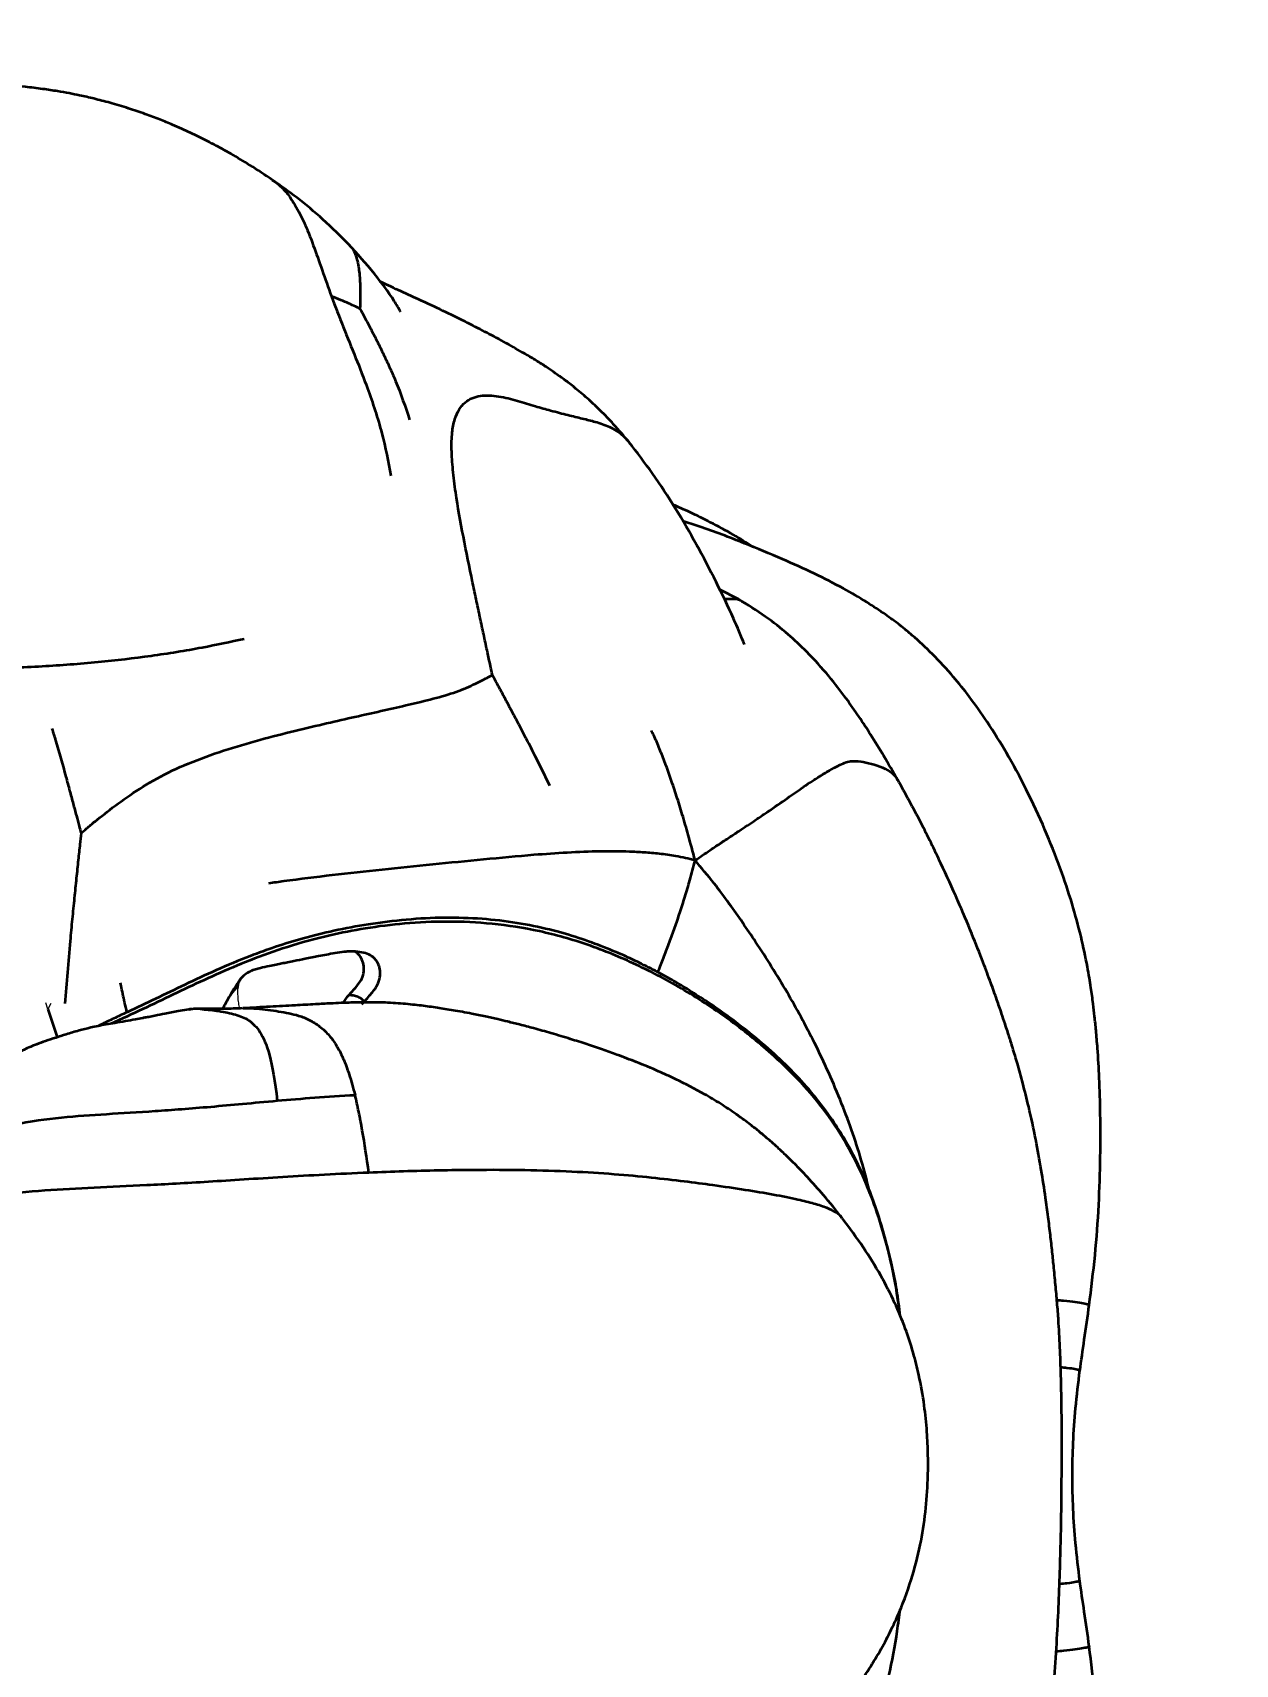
# Model space of a CAD drawing. Header units: millimetres. Extents: x 6622 to 532820, y 3370 to 359312.
# Drawn here: x 462753.9 to 462922.8, y 315666.8 to 315896 of the extents above; entities that cross this region are included whole.
import ezdxf
from ezdxf import colors
from ezdxf.entities.mleader import LeaderData, LeaderLine
from ezdxf.math import Vec2, Vec3

# ---------------------------------------------------------------- set-up
doc = ezdxf.new("R2010")
doc.units = ezdxf.units.MM
doc.styles.get("Standard").update_dxf_attribs({"font": 'txt', "bigfont": 'gbcbig.shx'})

# ---------------------------------------------------------------- blocks, each defined once
blk = doc.blocks.new('A$C7F547E15')
at = {"color": 2, "linetype": 'Continuous', "lineweight": 35}
for p, q in [((326.59, 184.87), (321.64, 183.19)), ((326.6, 156.6), (326.56, 157.73)), ((326.61, 159.08), (326.6, 159.23)), ((326.61, 156.6), (326.61, 159.27)), ((398.53, 63.56), (400.26, 66.87)), ((289.82, 45.36), (289.96, 45.43))]:
    blk.add_line(p, q, dxfattribs=at)
at = {"color": 2, "linetype": 'Continuous', "lineweight": 18}
for p, q in [((326.59, 184.87), (327.68, 185.22)), ((327.59, 184.31), (326.59, 184.87)), ((326.72, 154.1), (327.92, 153.38))]:
    blk.add_line(p, q, dxfattribs=at)
at = {"color": 2, "linetype": 'Continuous', "lineweight": 35}
for points, knots in [([(472.14, 145.38), (473.02, 146.7), (474.62, 149.08), (476.58, 152.39), (477.98, 154.92), (478.97, 156.81), (479.73, 158.34), (480.44, 159.82), (481.15, 161.36), (481.93, 163.14), (482.8, 165.27), (483.78, 167.86), (484.77, 170.77), (485.66, 173.78), (486.41, 176.64), (486.95, 179.03), (487.38, 181.15), (487.76, 183.31), (488.15, 185.87), (488.59, 189.45), (488.96, 193.93), (489.21, 199.42), (489.35, 207.22), (489.32, 216.93), (488.99, 227.72), (488.44, 237.15), (487.68, 245.82), (486.61, 254.66), (485.14, 264.47), (484.08, 271.37), (483.51, 275.02)], [0, 0, 0, 0, 0.036075, 0.065313, 0.087292, 0.101905, 0.11406, 0.126682, 0.139766, 0.153305, 0.171991, 0.193292, 0.217188, 0.243042, 0.26539, 0.285041, 0.299039, 0.314501, 0.33407, 0.356904, 0.394747, 0.43376, 0.479357, 0.568852, 0.650552, 0.719804, 0.779041, 0.844443, 0.91786, 1, 1, 1, 1]), ([(391.54, 150.37), (391.02, 152.81), (389.89, 158.1), (388.5, 166.72), (387.4, 176.13), (386.66, 186.01), (386.28, 195.89), (386.12, 205.89), (386.03, 213.34), (385.95, 218.6), (385.9, 221.42), (385.84, 224.33), (385.75, 227.48), (385.63, 231.09), (385.52, 233.65), (385.46, 235.05)], [0, 0, 0, 0, 0.093598, 0.202502, 0.312627, 0.42695, 0.547387, 0.655638, 0.773755, 0.806211, 0.838966, 0.872201, 0.90814, 0.949742, 1, 1, 1, 1]), ([(310.45, 144.56), (310.08, 148.78), (309.32, 156.56), (308.6, 166.24), (308.1, 174.62), (307.61, 182.4), (306.46, 190.65), (304.46, 198.7), (302.31, 205.11), (301.23, 207.92), (300.3, 209.68)], [0, 0, 0, 0, 1, 2, 3, 4, 5, 6, 6.5, 7, 7, 7, 7]), ([(326.62, 159.09), (326.5, 160.04), (326.29, 161.81), (325.79, 164.11), (325.45, 165.83), (325.23, 166.93), (325.09, 167.66), (324.95, 168.41), (324.72, 169.61), (324.43, 171.29), (324.12, 173.14), (323.85, 174.75), (323.59, 176.15), (323.26, 177.6), (322.78, 179.49), (322.18, 181.52), (321.55, 183.49), (320.98, 185.19), (320.42, 186.75), (319.89, 188.09), (319.38, 189.18), (318.82, 190.12), (318.18, 191.04), (317.32, 192.13), (316.07, 193.59), (314.29, 195.6), (312.82, 197.2), (311.98, 198.11)], [0, 0, 0, 0, 0.037902, 0.069758, 0.093728, 0.108438, 0.114809, 0.124026, 0.144895, 0.173321, 0.204843, 0.23714, 0.272827, 0.313635, 0.3841, 0.465233, 0.535389, 0.606393, 0.669536, 0.720186, 0.760608, 0.789678, 0.816963, 0.846534, 0.883963, 0.934036, 1, 1, 1, 1]), ([(375.83, 184.14), (375.13, 183.92), (372.4, 183.05), (368.71, 182.05), (364.98, 181.03), (362.71, 180.42), (360.64, 179.87), (358.91, 179.4), (357.88, 179.13), (357.46, 179.01)], [0, 0, 0, 0, 0.120069, 0.47219, 0.603701, 0.726755, 0.838433, 0.933842, 1, 1, 1, 1]), ([(357.46, 179.01), (356.81, 179.08), (355.23, 179.25), (352.59, 179.53), (349.45, 179.86), (346, 180.21), (342.33, 180.58), (336.15, 181.18), (331.2, 181.57), (327.54, 181.86)], [0, 0, 0, 0, 0.065228, 0.1578716, 0.2644462, 0.3803578, 0.5035048, 0.6323083, 1, 1, 1, 1]), ([(357.46, 179.01), (357.64, 178.81), (358.29, 178.06), (359.93, 176.1), (363.22, 171.89), (368.4, 164.26), (372.93, 151.66), (376.12, 138.81), (378.35, 128.93), (380.24, 120.43), (382.07, 113.19), (383.88, 109.38), (384.79, 107.63), (385.13, 106.96), (385.22, 106.78)], [0, 0, 0, 0, 0.25, 0.5, 1, 2, 3, 4, 5, 6, 7, 7.5, 7.75, 8, 8, 8, 8]), ([(168.19, 176.21), (167.88, 175.59), (166.65, 173.2), (164.56, 169.04), (161.76, 163.77), (158.98, 158.3), (156.24, 152.42), (153.61, 145.86), (151.51, 139.13), (149.93, 132.28), (148.82, 125.43), (148.21, 117.98), (148.31, 110.03), (149.31, 101.68), (151.43, 93.09), (154.64, 84.44), (158.84, 75.88), (163.93, 67.6), (169.16, 60.61), (174.37, 54.88), (179.49, 50.31), (184.89, 46.54), (190.48, 43.47), (196.17, 40.98), (202.56, 38.81), (209.7, 37.03), (215.99, 35.83), (219.92, 35.35), (221.2, 35.2)], [0, 0, 0, 0, 0.012197, 0.047739, 0.083009, 0.11876, 0.155836, 0.195121, 0.237551, 0.272128, 0.309515, 0.349417, 0.391511, 0.435753, 0.482395, 0.531428, 0.582391, 0.634681, 0.687656, 0.723427, 0.7602, 0.798816, 0.829632, 0.8626, 0.898273, 0.937222, 0.979577, 1, 1, 1, 1]), ([(272.71, 35.18), (273.47, 35.26), (277.21, 35.66), (283.71, 37.03), (292.01, 39.37), (299.7, 42.57), (305.96, 46.16), (310.98, 49.85), (315, 53.39), (318.79, 57.3), (322.29, 61.42), (325.39, 65.47), (327.96, 69.16), (330.01, 72.37), (331.59, 75.05), (332.77, 77.16), (333.71, 78.94), (334.7, 80.92), (335.98, 83.63), (337.54, 87.29), (339.16, 91.75), (340.64, 96.86), (341.79, 102.54), (342.5, 108.7), (342.7, 115.23), (342.35, 121.92), (341.53, 128.42), (340.41, 134.46), (339.06, 139.9), (337.56, 144.8), (335.69, 149.94), (333.47, 155.25), (330.91, 160.74), (328.41, 165.87), (326.45, 170.03), (324.94, 173.26), (324.13, 174.98), (323.68, 175.88), (323.61, 176.02)], [0, 0, 0, 0, 0.0123533, 0.0605575, 0.1070856, 0.1520147, 0.1958868, 0.224977, 0.254279, 0.2840973, 0.3146581, 0.3430732, 0.3676002, 0.3882521, 0.4050829, 0.4181657, 0.427576, 0.4377267, 0.4540617, 0.4761441, 0.5019173, 0.5305767, 0.5617401, 0.5951447, 0.6304838, 0.6672832, 0.7040738, 0.7378647, 0.7688781, 0.7976573, 0.824665, 0.8626871, 0.8987567, 0.9330928, 0.9658929, 0.981792, 0.9971877, 1, 1, 1, 1]), ([(272.64, 35.16), (274.42, 35.4), (278.63, 35.98), (284.96, 37.39), (291.43, 39.32), (297.21, 41.61), (302.9, 44.48), (308.42, 48.06), (313.71, 52.45), (319.11, 58), (324.58, 64.8), (329.96, 72.89), (334.45, 81.3), (337.96, 89.84), (340.38, 98.35), (341.67, 106.66), (342.05, 114.6), (341.7, 122.06), (340.83, 128.95), (339.49, 135.85), (337.62, 142.65), (335.23, 149.29), (332.69, 155.27), (330.1, 160.83), (327.49, 166.19), (325.52, 170.48), (324.35, 172.97), (324.03, 173.65)], [0, 0, 0, 0, 0.029489, 0.069774, 0.106673, 0.140773, 0.172647, 0.21259, 0.250626, 0.287625, 0.342419, 0.396505, 0.449219, 0.499935, 0.548179, 0.59394, 0.63748, 0.678753, 0.717424, 0.753188, 0.797075, 0.837709, 0.876059, 0.913038, 0.949519, 0.986281, 1, 1, 1, 1]), ([(326.01, 170.96), (326.61, 171.1), (328.16, 171.46), (329.88, 171.83), (331.01, 172.05), (331.17, 172.08)], [0, 0, 0, 0, 0.343196, 0.904162, 1, 1, 1, 1]), ([(326.56, 157.73), (326.53, 157.29), (326.45, 156.34), (326.2, 154.32), (325.67, 151.81), (324.74, 149.47), (322.81, 147.56), (319.14, 145.87), (314.04, 144.95), (310.45, 144.56)], [0, 0, 0, 0, 0.5, 1, 2, 3, 4, 5, 6, 6, 6, 6]), ([(326.57, 159.58), (326.57, 159.72), (326.57, 159.94), (326.5, 160.08), (326.47, 160.13)], [0, 0, 0, 0, 0.638541, 1, 1, 1, 1]), ([(326.56, 157.73), (326.6, 158.16), (326.64, 158.64), (326.61, 159.05), (326.61, 159.08)], [0, 0, 0, 0, 0.9098016, 1, 1, 1, 1]), ([(326.73, 150.64), (326.68, 151.76), (326.59, 153.84), (326.6, 155.73), (326.61, 156.6)], [0, 0, 0, 0, 0.538653, 1, 1, 1, 1]), ([(331.69, 151.14), (330.9, 151.66), (329.18, 152.78), (327.56, 153.65), (326.69, 154.11)], [0, 0, 0, 0, 0.464531, 1, 1, 1, 1]), ([(289.96, 45.41), (291.29, 46.47), (293.7, 48.4), (296.83, 51.2), (299.22, 53.5), (301.08, 55.4), (302.58, 57.01), (303.91, 58.53), (305.19, 60.05), (306.61, 61.86), (308.23, 64.08), (309.97, 66.7), (311.61, 69.43), (313.06, 72.12), (314.39, 74.8), (315.81, 77.91), (317.21, 81.28), (318.46, 84.58), (319.51, 87.52), (320.42, 90.23), (321.39, 93.24), (322.32, 96.35), (323.16, 99.34), (323.83, 101.88), (324.36, 103.99), (324.84, 106), (325.3, 108.11), (325.85, 110.78), (326.37, 113.65), (326.74, 115.98), (327.01, 117.85), (327.18, 119.18), (327.36, 120.75), (327.58, 123.02), (327.75, 125.86), (327.78, 128.59), (327.74, 130.58), (327.7, 131.99), (327.65, 133.5), (327.56, 135.46), (327.42, 138.15), (327.21, 141.71), (326.99, 145.94), (326.82, 148.99), (326.73, 150.56)], [0, 0, 0, 0, 0.044461, 0.080463, 0.10828, 0.129648, 0.148488, 0.165208, 0.182679, 0.202664, 0.227038, 0.254864, 0.283674, 0.308619, 0.333105, 0.35986, 0.395298, 0.426126, 0.448567, 0.472852, 0.497337, 0.527122, 0.553172, 0.573906, 0.591728, 0.606604, 0.625326, 0.647115, 0.678354, 0.708563, 0.723712, 0.738729, 0.753272, 0.767935, 0.797538, 0.823294, 0.835109, 0.846568, 0.858166, 0.873667, 0.895522, 0.924826, 0.961054, 1, 1, 1, 1]), ([(326.72, 150.56), (326.72, 150.42), (326.76, 149.62), (326.67, 148.15), (326.47, 146.19), (326.19, 144.3), (325.88, 142.5), (325.43, 140.69), (324.72, 138.89), (323.6, 137.09), (322.15, 135.52), (320.28, 134.16), (318.02, 132.99), (315.13, 131.88), (312.7, 131.23), (311.44, 130.9)], [0, 0, 0, 0, 0.01672, 0.093432, 0.17143, 0.249835, 0.32813, 0.40635, 0.497733, 0.589801, 0.683517, 0.756107, 0.832012, 0.912735, 1, 1, 1, 1]), ([(330.37, 151.51), (330.57, 151.49), (330.96, 151.44), (331.4, 151.33), (331.59, 151.19), (331.66, 151.14)], [0, 0, 0, 0, 0.39952, 0.771013, 1, 1, 1, 1]), ([(336.7, 131.24), (336.7, 131.51), (336.7, 131.99), (336.61, 133.02), (336.43, 134.32), (336.13, 135.88), (335.79, 137.6), (335.44, 139.43), (335.06, 141.3), (334.78, 142.7), (334.57, 143.75), (334.35, 144.82), (334.09, 146.09), (333.83, 147.33), (333.55, 148.45), (333.19, 149.39), (332.58, 150.35), (332.01, 150.86), (331.68, 151.15)], [0, 0, 0, 0, 0.0692, 0.126262, 0.21691, 0.290799, 0.356705, 0.46765, 0.551455, 0.59697, 0.635477, 0.67402, 0.721023, 0.783723, 0.821232, 0.865662, 0.922361, 1, 1, 1, 1]), ([(352.7, 71.18), (352.96, 72.31), (353.45, 74.36), (353.85, 77.36), (354.09, 80.08), (354.23, 82.69), (354.28, 85.24), (354.26, 88.87), (354.07, 93.59), (353.59, 100.42), (352.84, 108.31), (351.97, 117.29), (351.07, 126.21), (350.09, 134.95), (349.28, 141.62), (348.77, 145.2), (348.64, 146.1)], [0, 0, 0, 0, 0.048312, 0.088311, 0.125433, 0.161077, 0.195816, 0.229868, 0.308409, 0.385434, 0.500285, 0.614686, 0.729579, 0.845154, 0.961236, 1, 1, 1, 1]), ([(472.12, 145.43), (471.95, 145.16), (471.43, 144.36), (470.17, 143.1), (468, 141.5), (464.89, 139.87), (460.79, 138.24), (456.36, 136.71), (453.25, 135.6), (451.71, 135.05)], [0, 0, 0, 0, 0.068644, 0.203896, 0.330407, 0.507584, 0.675678, 0.83884, 1, 1, 1, 1]), ([(460.66, 131.83), (462.2, 133.38), (465.16, 136.34), (468.97, 140.94), (471.15, 143.99), (472.17, 145.43)], [0, 0, 0, 0, 0.366751, 0.701494, 1, 1, 1, 1]), ([(451.71, 135.05), (449.93, 134.37), (446.39, 133.01), (441, 130.79), (434.81, 128.4), (427.94, 126.08), (422.71, 125.08), (420.22, 124.6)], [0, 0, 0, 0, 0.178162, 0.354883, 0.528191, 0.775015, 1, 1, 1, 1]), ([(449.52, 130.04), (449.6, 130.2), (449.89, 130.78), (450.64, 132.35), (451.28, 133.88), (451.71, 135.05)], [0, 0, 0, 0, 0.25, 0.5, 1, 1, 1, 1]), ([(329.11, 131.91), (329.08, 131.6), (328.98, 130.99), (328.63, 129.93), (328.16, 129.42), (327.74, 129.53), (327.65, 129.58)], [0, 0, 0, 0, 0.5, 1, 2, 2.25, 2.25, 2.25, 2.25]), ([(327.67, 132.93), (327.69, 132.92), (328.24, 132.72), (328.68, 132.31), (329.11, 131.91)], [0, 0, 0, 0, 0.036185, 1, 1, 1, 1]), ([(329.11, 131.91), (329.51, 131.55), (330.29, 130.86), (331.46, 129.88), (332.8, 129.33), (334.13, 129.31), (335.27, 129.64), (336.02, 130.1), (336.44, 130.53), (336.63, 130.85), (336.7, 131.08), (336.69, 131.19), (336.69, 131.21)], [0, 0, 0, 0, 0.184295, 0.355238, 0.499009, 0.626367, 0.745817, 0.855872, 0.905907, 0.9519, 0.995037, 1, 1, 1, 1]), ([(448.97, 122.87), (449.6, 123.24), (451.95, 124.62), (456, 127.63), (459.17, 130.51), (460.87, 132.05)], [0, 0, 0, 0, 0.1469221, 0.5421094, 1, 1, 1, 1]), ([(460.62, 131.86), (460.48, 131.71), (460.09, 131.29), (458.88, 130.71), (456.86, 130.22), (454.22, 130), (451.99, 129.98), (450.43, 130.01), (449.79, 130.03), (449.52, 130.04)], [0, 0, 0, 0, 0.095782, 0.274844, 0.510229, 0.71302, 0.883274, 0.952304, 1, 1, 1, 1]), ([(297.86, 128.48), (300.48, 128.84), (304.2, 129.41), (308.58, 130.24), (310.53, 130.67), (311.44, 130.9)], [0, 0, 0, 0, 0.5, 0.75, 1, 1, 1, 1]), ([(327.45, 129.7), (328.02, 129.17), (329.11, 128.17), (330.66, 126.97), (332.13, 126.47), (333.2, 126.45), (333.96, 126.6), (334.61, 126.84), (335.14, 127.18), (335.7, 127.69), (336.21, 128.5), (336.6, 129.64), (336.66, 130.7), (336.7, 131.24)], [0, 0, 0, 0, 0.116242, 0.218995, 0.305008, 0.378566, 0.415033, 0.453506, 0.504965, 0.576239, 0.699572, 0.84667, 1, 1, 1, 1]), ([(449.52, 130.04), (449.08, 129.79), (448, 129.2), (446.21, 128.24), (444.08, 127.15), (441.77, 126.01), (439.35, 124.87), (435.48, 123.14), (432.32, 122.08), (430.02, 121.31)], [0, 0, 0, 0, 0.0714543, 0.1721556, 0.2857872, 0.4072647, 0.5331029, 0.6613697, 1, 1, 1, 1]), ([(289.96, 45.43), (289.98, 45.43), (290.25, 45.56), (290.84, 46.35), (291.66, 47.9), (292.41, 50.2), (293.18, 53.32), (293.98, 57.34), (294.82, 62.28), (295.6, 67.55), (296.32, 73.11), (296.99, 78.87), (297.6, 85.44), (298.07, 92.87), (298.32, 101.12), (298.35, 109.01), (298.25, 116.17), (298.1, 122.31), (297.94, 126.45), (297.86, 128.48)], [0, 0, 0, 0, 0.004062, 0.06755, 0.12986, 0.189698, 0.247437, 0.321808, 0.394075, 0.466949, 0.524093, 0.584639, 0.648559, 0.715789, 0.786395, 0.859027, 0.907272, 0.954486, 1, 1, 1, 1]), ([(426.1, 82.78), (427.16, 83.67), (429.08, 85.29), (431.54, 87.67), (433.63, 89.89), (435.38, 91.92), (436.84, 93.79), (437.95, 95.31), (438.97, 96.78), (440.06, 98.46), (441.52, 100.84), (443.05, 103.51), (444.78, 106.73), (446.62, 110.24), (448.48, 113.98), (450.28, 117.76), (451.99, 121.52), (453.3, 124.38), (454.11, 126.04), (454.35, 126.54)], [0, 0, 0, 0, 0.072698, 0.132204, 0.180523, 0.235495, 0.278155, 0.312267, 0.346075, 0.382848, 0.424806, 0.509253, 0.595739, 0.671923, 0.753317, 0.837212, 0.903989, 0.971209, 1, 1, 1, 1]), ([(385.22, 106.78), (385.77, 106.9), (387.11, 107.18), (389.36, 107.67), (392.06, 108.25), (395.05, 108.89), (398.22, 109.57), (403.1, 110.6), (409.51, 111.91), (416.1, 113.09), (421.19, 113.74), (424.73, 113.99), (427.71, 113.92), (430.09, 113.48), (431.87, 112.71), (433.13, 111.66), (433.91, 110.38), (434.42, 108.44), (434.27, 105.71), (433.41, 102.39), (432.44, 99.28), (431.6, 96.28), (430.88, 93.48), (430.26, 90.9), (429.77, 88.96), (429.3, 87.39), (428.8, 86.13), (428.11, 84.9), (427.22, 83.75), (426.46, 83.1), (426.07, 82.77)], [0, 0, 0, 0, 0.015642, 0.038101, 0.064385, 0.093323, 0.124179, 0.156463, 0.235463, 0.313207, 0.354286, 0.391693, 0.424473, 0.452564, 0.477013, 0.49896, 0.519438, 0.539255, 0.578541, 0.617776, 0.655223, 0.689845, 0.733325, 0.776168, 0.8208, 0.849489, 0.880891, 0.91635, 0.957263, 1, 1, 1, 1]), ([(365.78, 96.67), (367.53, 97.53), (370.25, 98.85), (373.81, 100.7), (376.54, 102.13), (379.13, 103.5), (381.51, 104.77), (383.52, 105.86), (384.72, 106.51), (385.22, 106.78)], [0, 0, 0, 0, 0.262335, 0.407101, 0.548362, 0.683919, 0.810229, 0.921061, 1, 1, 1, 1]), ([(390.58, 62.5), (392.11, 63.13), (395.84, 64.68), (401.68, 67.51), (408.16, 70.89), (414.51, 74.6), (420.55, 78.49), (424.27, 81.37), (426.08, 82.76)], [0, 0, 0, 0, 0.120492, 0.293849, 0.473088, 0.654156, 0.831895, 1, 1, 1, 1]), ([(333.06, 77.73), (333.18, 77.68), (334.12, 77.29), (335.88, 76.6), (338.37, 75.65), (340.92, 74.73), (343.55, 73.83), (346.33, 72.94), (349.41, 72.03), (351.54, 71.48), (352.7, 71.18)], [0, 0, 0, 0, 0.0173, 0.136676, 0.260025, 0.387853, 0.520984, 0.66153, 0.815092, 1, 1, 1, 1]), ([(352.7, 71.18), (354.2, 71.58), (356.94, 72.3), (360.67, 73.4), (363.93, 74.41), (366.92, 75.41), (369.69, 76.39), (372.25, 77.41), (374.17, 78.2), (375.22, 78.72), (375.49, 78.86)], [0, 0, 0, 0, 0.184666, 0.33741, 0.477445, 0.608967, 0.733283, 0.850536, 0.96082, 1, 1, 1, 1]), ([(407.73, 61.02), (408.45, 62.17), (410, 64.62), (411.96, 68.29), (413.71, 71.83), (414.7, 74.08), (415.14, 75.08)], [0, 0, 0, 0, 0.252511, 0.540582, 0.797434, 1, 1, 1, 1]), ([(77, 73.35), (77.65, 71.45), (79.03, 67.41), (81.27, 61.63), (83.52, 56.25), (85.55, 51.75), (87.37, 48.02), (89.01, 44.95), (91.23, 41.1), (94.38, 36.33), (98.48, 31.39), (102.59, 27.32), (106.64, 23.89), (111.36, 20.45), (116.86, 16.95), (123.12, 13.49), (129.99, 10.21), (137.01, 7.34), (143.73, 5.06), (148.72, 3.71), (152.1, 2.93), (154.09, 2.52), (155.95, 2.17), (157.62, 1.89), (159.14, 1.65), (160.71, 1.43), (162.71, 1.17), (165.61, 0.85), (169.65, 0.5), (174.93, 0.19), (181.38, -0.01), (188.89, -0.01), (197.2, 0.25), (205.96, 0.88), (211.8, 1.62), (214.74, 1.99)], [0, 0, 0, 0, 0.034825, 0.073885, 0.107378, 0.135689, 0.159462, 0.179214, 0.19586, 0.236299, 0.277193, 0.305443, 0.335023, 0.368075, 0.405483, 0.446704, 0.49078, 0.536056, 0.576913, 0.612733, 0.625145, 0.637062, 0.648057, 0.657989, 0.666885, 0.67504, 0.686408, 0.702391, 0.726666, 0.757915, 0.796359, 0.841624, 0.892375, 0.945956, 1, 1, 1, 1]), ([(274.58, 1.99), (277.51, 1.62), (283.33, 0.88), (292.05, 0.25), (300.31, -0.01), (307.75, -0.01), (314.11, 0.17), (319.01, 0.45), (322.6, 0.75), (325.2, 1.01), (327.24, 1.25), (328.9, 1.47), (330.42, 1.69), (332.12, 1.96), (335.09, 2.48), (339.47, 3.41), (345.26, 4.98), (351.55, 7.08), (358.26, 9.75), (365.03, 12.9), (371.35, 16.31), (376.78, 19.67), (381.2, 22.79), (385.18, 25.98), (388.86, 29.39), (391.45, 32.16), (393.07, 34.08), (394.33, 35.65), (396.04, 37.97), (398.2, 41.24), (400.62, 45.4), (403.13, 50.35), (405.76, 56.16), (408.53, 62.89), (410.78, 68.73), (411.96, 72.39), (412.27, 73.36)], [0, 0, 0, 0, 0.0536637, 0.1067856, 0.1570112, 0.2017117, 0.2395716, 0.2702239, 0.2885896, 0.3032489, 0.316238, 0.3247503, 0.3333359, 0.3433659, 0.3548714, 0.3857231, 0.4202378, 0.4578614, 0.4994715, 0.5441798, 0.5859287, 0.6224741, 0.6532841, 0.6782704, 0.7095781, 0.7382283, 0.7458845, 0.7552455, 0.7727866, 0.7949092, 0.8221608, 0.8553636, 0.8908309, 0.9329606, 0.9821696, 1, 1, 1, 1]), ([(294.21, 40.47), (295.94, 40.89), (301.29, 42.22), (310.18, 45.36), (320.25, 49.85), (329.69, 55), (336.64, 59.37), (341.76, 62.82), (345.2, 65.23), (348.88, 68), (351.35, 70.06), (352.7, 71.18)], [0, 0, 0, 0, 0.080675, 0.250029, 0.424708, 0.576163, 0.73184, 0.792725, 0.853788, 0.9206, 1, 1, 1, 1]), ([(352.7, 71.18), (353.3, 70.3), (354.39, 68.7), (355.8, 66.57), (357, 64.76), (358.07, 63.13), (359.06, 61.65), (359.96, 60.29), (361.45, 58.08), (363.35, 55.36), (365.56, 52.22), (367.31, 49.56), (368.55, 47.47), (369.33, 45.99), (369.88, 44.91), (370.16, 43.87), (370.14, 42.54), (369.8, 40.69), (369.21, 38.68), (368.33, 36.93), (367.55, 35.96), (366.92, 35.7), (366.79, 35.64)], [0, 0, 0, 0, 0.0281054, 0.0508426, 0.0714615, 0.0907859, 0.1091645, 0.1267469, 0.1436715, 0.1990305, 0.2499242, 0.3140717, 0.3757653, 0.4371779, 0.5003058, 0.5674982, 0.6397983, 0.7196752, 0.8045687, 0.8910078, 0.9771977, 1, 1, 1, 1]), ([(398.63, 66.09), (398.62, 65.72), (398.6, 64.85), (398.69, 63.87), (398.44, 63.43), (398.32, 63.23)], [0, 0, 0, 0, 0.283136, 0.660437, 1, 1, 1, 1]), ([(366.83, 35.6), (368.24, 36.41), (370.85, 37.92), (374.56, 40.2), (377.88, 42.37), (381.34, 44.79), (385.24, 47.8), (389.02, 51.2), (392.52, 54.95), (395.68, 58.91), (397.54, 61.95), (398.53, 63.56)], [0, 0, 0, 0, 0.132359, 0.244641, 0.338942, 0.430337, 0.539429, 0.668228, 0.766448, 0.876232, 1, 1, 1, 1]), ([(205.95, 43.84), (208.26, 42.26), (212.7, 39.22), (219.57, 35.68), (226.13, 33.19), (232.34, 31.59), (238.25, 30.66), (243.51, 30.28), (248.21, 30.25), (252.54, 30.44), (257.26, 30.92), (261.91, 31.74), (266.41, 32.88), (270.66, 34.27), (275.19, 36.14), (279.96, 38.6), (284.92, 41.65), (288.15, 44.06), (289.81, 45.3)], [0, 0, 0, 0, 0.093145, 0.179003, 0.256364, 0.326356, 0.39142, 0.454619, 0.501048, 0.546974, 0.598454, 0.65845, 0.703472, 0.752832, 0.806948, 0.866352, 0.930974, 1, 1, 1, 1]), ([(122.49, 35.6), (124.98, 34.22), (129.8, 31.57), (136.9, 28.11), (143.43, 25.14), (149.25, 22.68), (154.06, 20.77), (157.92, 19.32), (160.9, 18.25), (163.3, 17.42), (165.14, 16.81), (166.49, 16.37), (167.87, 15.93), (169.96, 15.27), (172.9, 14.4), (176.66, 13.37), (180.99, 12.3), (185.62, 11.3), (190.25, 10.44), (194.7, 9.72), (198.97, 9.14), (204.11, 8.55), (210.07, 8.01), (216.74, 7.57), (223.13, 7.27), (229.28, 7.07), (234.92, 6.91), (240.47, 6.84), (245.89, 6.8), (251.22, 6.78), (256.47, 6.81), (261.64, 6.9), (266.67, 7.07), (270.99, 7.3), (274.7, 7.57), (277.71, 7.84), (280.84, 8.14), (283.94, 8.46), (286.93, 8.79), (290.14, 9.18), (293.98, 9.69), (298.55, 10.4), (303.9, 11.37), (308.92, 12.46), (313.32, 13.55), (316.78, 14.51), (319.52, 15.32), (321.5, 15.94), (322.83, 16.37), (324.17, 16.81), (326.01, 17.42), (328.41, 18.25), (331.39, 19.32), (335.25, 20.77), (340.07, 22.68), (345.89, 25.14), (352.41, 28.11), (359.52, 31.57), (364.34, 34.22), (366.83, 35.6)], [0, 0, 0, 0, 0.032806, 0.063403, 0.091087, 0.115446, 0.136291, 0.150948, 0.163174, 0.173031, 0.180602, 0.185982, 0.190137, 0.198717, 0.210662, 0.225738, 0.243982, 0.263408, 0.281815, 0.299283, 0.3159, 0.331752, 0.359095, 0.384632, 0.408816, 0.433742, 0.45812, 0.481096, 0.502544, 0.522822, 0.542959, 0.562734, 0.58262, 0.603069, 0.617223, 0.631874, 0.646578, 0.657818, 0.669487, 0.6818, 0.694957, 0.714114, 0.735457, 0.759301, 0.776593, 0.79079, 0.801864, 0.809932, 0.814018, 0.819398, 0.826969, 0.836826, 0.849052, 0.863709, 0.884554, 0.908913, 0.936597, 0.967194, 1, 1, 1, 1]), ([(214.68, 2), (214.64, 2.03), (214.55, 2.11), (214.38, 2.89), (214.17, 4.35), (213.97, 5.97), (213.81, 7.35), (213.76, 7.79)], [0, 0, 0, 0, 0.212822, 0.457054, 0.685967, 0.898783, 1, 1, 1, 1]), ([(226.22, 3.68), (226.19, 3.7), (226.11, 3.73), (225.96, 4.42), (225.79, 5.5), (225.66, 6.74), (225.61, 7.2)], [0, 0, 0, 0, 0.19831, 0.509532, 0.820671, 1, 1, 1, 1]), ([(263.1, 3.68), (263.13, 3.7), (263.2, 3.73), (263.36, 4.42), (263.52, 5.45), (263.64, 6.61), (263.68, 6.98)], [0, 0, 0, 0, 0.204571, 0.52544, 0.846187, 1, 1, 1, 1]), ([(275.54, 7.65), (275.49, 7.25), (275.34, 5.93), (275.15, 4.35), (274.94, 2.88), (274.76, 2.11), (274.68, 2.03), (274.64, 2)], [0, 0, 0, 0, 0.091023, 0.306253, 0.537763, 0.784764, 1, 1, 1, 1]), ([(214.68, 1.96), (216.71, 2.26), (220.6, 2.83), (224.45, 3.37), (226.29, 3.64)], [0, 0, 0, 0, 0.522384, 1, 1, 1, 1]), ([(226.11, 3.61), (228.33, 3.88), (232.57, 4.41), (238.76, 4.83), (244.65, 4.96), (250.53, 4.83), (256.72, 4.41), (260.95, 3.89), (263.18, 3.61)], [0, 0, 0, 0, 0.181052, 0.344873, 0.500074, 0.655259, 0.819032, 1, 1, 1, 1]), ([(263.03, 3.63), (264.87, 3.37), (268.72, 2.82), (272.61, 2.26), (274.64, 1.96)], [0, 0, 0, 0, 0.4776407, 1, 1, 1, 1]), ([(214.73, 2.05), (214.72, 2), (214.71, 1.93), (214.68, 1.98), (214.68, 2)], [0, 0, 0, 0, 0.647392, 1, 1, 1, 1])]:
    blk.add_open_spline(points, degree=3, knots=knots, dxfattribs=at)
for points in [[(297.86, 128.48), (297.64, 133.79), (297.08, 143.9), (296.2, 157.05), (295.62, 167.72), (295.2, 176.83), (294.79, 185.3), (293.9, 194.25), (292.02, 204.77), (290.35, 211.48), (289.38, 214.4)], [(311.44, 130.9), (311.18, 135.78), (310.82, 140.34), (310.45, 144.56)]]:
    blk.add_open_spline(points, degree=3, dxfattribs=at)
at = {"color": 2, "linetype": 'Continuous', "lineweight": 18}
for points, knots in [([(327.92, 153.38), (328.39, 153.09), (329.07, 152.63), (329.86, 152), (330.21, 151.68), (330.37, 151.51)], [0, 0, 0, 0, 0.5, 0.75, 1, 1, 1, 1]), ([(328.19, 151.46), (327.83, 151.42), (327.29, 151.36), (326.86, 151.21), (326.71, 151.16)], [0, 0, 0, 0, 0.6623595, 1, 1, 1, 1])]:
    blk.add_open_spline(points, degree=3, knots=knots, dxfattribs=at)
blk.add_open_spline([(330.37, 151.51), (329.7, 151.57), (328.91, 151.54), (328.19, 151.46)], degree=3, dxfattribs=at)

msp = doc.modelspace()

# ---------------------------------------------------------------- block references
at = {"color": 3, "xscale": 0.8, "yscale": 0.8, "zscale": 0.8, "rotation": 90}
msp.add_blockref('A$C7F547E15', (462903.894, 315497.593), dxfattribs=at)

# ---------------------------------------------------------------- leaders
at = {"color": 3}
ml = msp.add_multileader_mtext('Standard', dxfattribs=at)
ml.set_content('人工捡货工位', color=3)
ml.set_leader_properties()
ml.build(insert=Vec2(0, 0))
ml.multileader.update_dxf_attribs({"text_right_attachment_type": 6, "dogleg_length": 0.36})
ctx = ml.context
ctx.base_point, ctx.char_height, ctx.plane_origin = Vec3(462995.974, 316573.819), 400, Vec3(462489.397, 317178.838)
ctx.right_attachment = 6
notes = []
notes.append((ctx, [(0, (1, 1, 0), (462995.614, 316573.819), (1, 0), 0.36, [(0, [(462658.428, 315881.274)], 0, [])])]))
ctx.mtext.insert, ctx.mtext.flow_direction = Vec3(462997.974, 316787.054), 5
for ctx, leaders in notes:
    for number, flags, end, landing, length, lines in leaders:
        leader = LeaderData()
        leader.index, (leader.has_last_leader_line, leader.has_dogleg_vector, leader.attachment_direction) = number, flags
        leader.last_leader_point, leader.dogleg_vector, leader.dogleg_length = Vec3(end), Vec3(landing), length
        for number, points, colour, breaks in lines:
            line = LeaderLine()
            line.index, line.vertices, line.color, line.breaks = number, Vec3.list(points), colors.encode_raw_color(colour), breaks
            leader.lines.append(line)
        ctx.leaders.append(leader)

doc.saveas('drawing.dxf')
